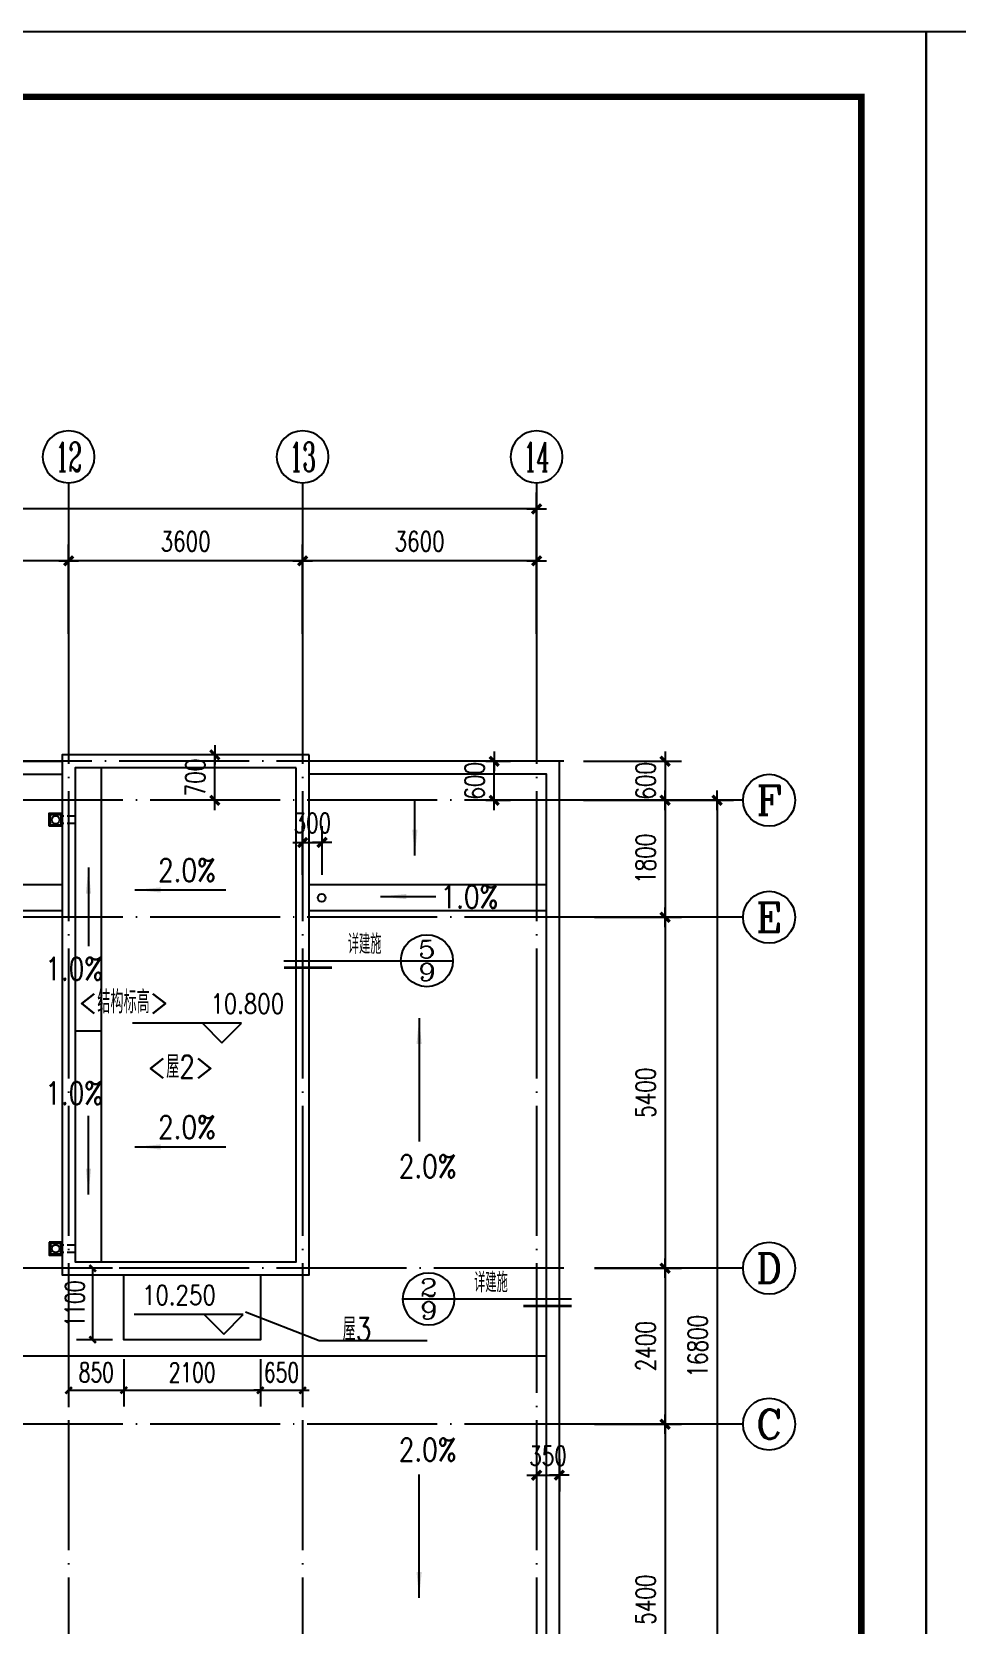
# Model space of a CAD drawing. Extents: x -105837 to 547563, y 466041 to 508041.
# Drawn here: x 177402 to 191638, y 483524 to 508041 of the extents above; entities that cross this region are included whole.
import ezdxf
from ezdxf.enums import TextEntityAlignment as Align

# ---------------------------------------------------------------- set-up
doc = ezdxf.new("R2010")
doc.units = 0
doc.header["$LTSCALE"] = 1000
doc.header["$MEASUREMENT"] = 0
doc.linetypes.add('DASH', pattern=[0.35, 0.25, -0.1])
doc.linetypes.add('DOTE', pattern=[2.42, 2, -0.2, 0.02, -0.2])
doc.layers.get('0').update_dxf_attribs({"linetype": 'CONTINUOUS'})
doc.layers.get('DEFPOINTS').update_dxf_attribs({"linetype": 'CONTINUOUS'})
for name, color, linetype in [('AXIS', 3, 'CONTINUOUS'), ('AXIS_TEXT', 7, 'CONTINUOUS'), ('DOTE', 1, 'DOTE'), ('PUB_DIM', 3, 'CONTINUOUS'), ('PUB_TITLE', 4, 'CONTINUOUS'), ('STAIR', 2, 'CONTINUOUS'), ('S详图索引', 7, 'CONTINUOUS'), ('w-屋面及排水', 3, 'CONTINUOUS')]:
    doc.layers.add(name, color=color, linetype=linetype)
doc.styles.add('_TCH_DIM_T3', font='SIMPLEX', dxfattribs={"width": 0.705882, "bigfont": 'GBCBIG'})
doc.styles.add('COMP', font='COMPLEX', dxfattribs={"bigfont": 'hztxt'})
doc.styles.add('COMPLEX', font='COMPLEX.shx')
doc.styles.add('DIM_FONT', font='SIMPLEX.shx', dxfattribs={"width": 0.75})
doc.styles.add('国标仿宋', font='SIMPLEX.shx', dxfattribs={"width": 0.75, "bigfont": 'gbhzfs.shx'})
doc.dimstyles.new('_TCH_ARCH&&100', dxfattribs={"dimtxt": 297.5, "dimasz": 100, "dimexe": 250, "dimexo": 300, "dimgap": 126.25, "dimtad": 1, "dimdec": 0, "dimzin": 0, "dimdsep": 46, "dimtxsty": '_TCH_DIM_T3', "dimblk": 'ARCHTICK', "dimcen": 0.09, "dimclrt": 7, "dimazin": 2, "dimtfac": 1, "dimtdec": 0, "dimtix": 1, "dimtmove": 2, "dimatfit": 3, "dimfxl": 1, "dimtolj": 1, "dimtzin": 0, "dimarcsym": 0})
doc.dimstyles.new('DIMN', dxfattribs={"dimtxt": 300, "dimasz": 1, "dimexe": 250, "dimexo": 300, "dimgap": 150, "dimtad": 1, "dimdec": 0, "dimzin": 0, "dimdsep": 46, "dimtxsty": 'DIM_FONT', "dimblk": '_DIMX', "dimcen": 0.09, "dimclrt": 7, "dimadec": 0, "dimazin": 0, "dimtfac": 1, "dimtdec": 0, "dimtix": 1, "dimtmove": 2, "dimatfit": 3, "dimldrblk": '_DIMX', "dimfxl": 1, "dimtolj": 1, "dimtzin": 0, "dimarcsym": 0})

# ---------------------------------------------------------------- blocks, each defined once
blk = doc.blocks.new('_DIMX')
blk.add_line((-150, 0), (150, 0))
at = {"const_width": 50}
blk.add_lwpolyline([(-70, -70), (70, 70)], dxfattribs=at)
blk = doc.blocks.new('*D29')
at = {"layer": 'AXIS', "color": 0, "lineweight": -2, "transparency": 16777216}
for p, q in [((138368, 498776), (138368, 500951)), ((185168, 498776), (185168, 500951)), ((185167, 500701), (138369, 500701))]:
    blk.add_line(p, q, dxfattribs=at)
at = {"layer": 'DEFPOINTS', "color": 0, "transparency": 16777216}
for p in [(138368, 500701), (138368, 498476), (185168, 498476)]:
    blk.add_point(p, dxfattribs=at)
at = {"layer": 'AXIS', "color": 0, "lineweight": -2, "transparency": 16777216, "rotation": 179.9999999999991}
blk.add_blockref('_DIMX', (138368, 500701), dxfattribs=at)
at = {"layer": 'AXIS', "color": 0, "lineweight": -2, "transparency": 16777216}
blk.add_blockref('_DIMX', (185168, 500701), dxfattribs=at)
at = {"layer": 'AXIS', "color": 7, "transparency": 16777216, "insert": (161768, 501001), "char_height": 300, "attachment_point": 5, "style": 'DIM_FONT'}
blk.add_mtext('\\A1;46800', dxfattribs=at)
blk = doc.blocks.new('*D32')
at = {"layer": 'AXIS', "color": 0, "lineweight": -2, "transparency": 16777216}
for p, q in [((174368, 498776), (174368, 500151)), ((177968, 498776), (177968, 500151)), ((177967, 499901), (174369, 499901))]:
    blk.add_line(p, q, dxfattribs=at)
at = {"layer": 'DEFPOINTS', "color": 0, "transparency": 16777216}
for p in [(174368, 499901), (174368, 498476), (177968, 498476)]:
    blk.add_point(p, dxfattribs=at)
at = {"layer": 'AXIS', "color": 0, "lineweight": -2, "transparency": 16777216, "rotation": 180}
blk.add_blockref('_DIMX', (174368, 499901), dxfattribs=at)
at = {"layer": 'AXIS', "color": 0, "lineweight": -2, "transparency": 16777216}
blk.add_blockref('_DIMX', (177968, 499901), dxfattribs=at)
at = {"layer": 'AXIS', "color": 7, "transparency": 16777216, "insert": (176168, 500201), "char_height": 300, "attachment_point": 5, "style": 'DIM_FONT'}
blk.add_mtext('\\A1;3600', dxfattribs=at)
blk = doc.blocks.new('*D528')
at = {"layer": 'AXIS', "color": 0, "lineweight": -2, "transparency": 16777216}
for p, q in [((186060, 496216), (188195, 496216)), ((187945, 496215), (187945, 479417)), ((186060, 479416), (188195, 479416))]:
    blk.add_line(p, q, dxfattribs=at)
at = {"layer": 'DEFPOINTS', "color": 0, "transparency": 16777216}
for p in [(185760, 496216), (185760, 479416), (187945, 479416)]:
    blk.add_point(p, dxfattribs=at)
at = {"layer": 'AXIS', "color": 0, "lineweight": -2, "transparency": 16777216}
for p, rotation in [((187945, 496216), 90), ((187945, 479416), 270)]:
    blk.add_blockref('_DIMX', p, dxfattribs=dict(at, rotation=rotation))
at = {"layer": 'AXIS', "color": 7, "transparency": 16777216, "insert": (187645, 487816), "char_height": 300, "attachment_point": 5, "rotation": 90, "style": 'DIM_FONT'}
blk.add_mtext('\\A1;16800', dxfattribs=at)
blk = doc.blocks.new('*D529')
at = {"layer": 'AXIS', "color": 0, "lineweight": -2, "transparency": 16777216}
for p, q in [((177968, 498776), (177968, 500151)), ((181568, 498776), (181568, 500151)), ((181567, 499901), (177969, 499901))]:
    blk.add_line(p, q, dxfattribs=at)
at = {"layer": 'DEFPOINTS', "color": 0, "transparency": 16777216}
for p in [(177968, 499901), (177968, 498476), (181568, 498476)]:
    blk.add_point(p, dxfattribs=at)
at = {"layer": 'AXIS', "color": 0, "lineweight": -2, "transparency": 16777216, "rotation": 180}
blk.add_blockref('_DIMX', (177968, 499901), dxfattribs=at)
at = {"layer": 'AXIS', "color": 0, "lineweight": -2, "transparency": 16777216}
blk.add_blockref('_DIMX', (181568, 499901), dxfattribs=at)
at = {"layer": 'AXIS', "color": 7, "transparency": 16777216, "insert": (179768, 500201), "char_height": 300, "attachment_point": 5, "style": 'DIM_FONT'}
blk.add_mtext('\\A1;3600', dxfattribs=at)
blk = doc.blocks.new('*D530')
at = {"layer": 'AXIS', "color": 0, "lineweight": -2, "transparency": 16777216}
for p, q in [((181568, 498776), (181568, 500151)), ((185168, 498776), (185168, 500151)), ((185167, 499901), (181569, 499901))]:
    blk.add_line(p, q, dxfattribs=at)
at = {"layer": 'DEFPOINTS', "color": 0, "transparency": 16777216}
for p in [(181568, 499901), (181568, 498476), (185168, 498476)]:
    blk.add_point(p, dxfattribs=at)
at = {"layer": 'AXIS', "color": 0, "lineweight": -2, "transparency": 16777216, "rotation": 180}
blk.add_blockref('_DIMX', (181568, 499901), dxfattribs=at)
at = {"layer": 'AXIS', "color": 0, "lineweight": -2, "transparency": 16777216}
blk.add_blockref('_DIMX', (185168, 499901), dxfattribs=at)
at = {"layer": 'AXIS', "color": 7, "transparency": 16777216, "insert": (183368, 500201), "char_height": 300, "attachment_point": 5, "style": 'DIM_FONT'}
blk.add_mtext('\\A1;3600', dxfattribs=at)
blk = doc.blocks.new('_arrow')
blk.add_solid([(0, 0), (-1, 0.1), (-1, -0.1)])
blk = doc.blocks.new('*D534')
at = {"layer": 'DEFPOINTS', "color": 0, "transparency": 16777216}
for p in [(181868, 495567), (181568, 494767), (181868, 494767)]:
    blk.add_point(p, dxfattribs=at)
at = {"layer": 'PUB_DIM', "color": 0, "lineweight": -2, "transparency": 16777216}
for p, q in [((181568, 495067), (181568, 495817)), ((181868, 495067), (181868, 495817)), ((181567, 495567), (181566, 495567)), ((181568, 495567), (181868, 495567)), ((181869, 495567), (181870, 495567))]:
    blk.add_line(p, q, dxfattribs=at)
blk.add_blockref('_DIMX', (181568, 495567), dxfattribs=at)
at = {"layer": 'PUB_DIM', "color": 0, "lineweight": -2, "transparency": 16777216, "rotation": 180}
blk.add_blockref('_DIMX', (181868, 495567), dxfattribs=at)
at = {"layer": 'PUB_DIM', "color": 7, "transparency": 16777216, "insert": (181718, 495867), "char_height": 300, "attachment_point": 5, "style": 'DIM_FONT'}
blk.add_mtext('\\A1;300', dxfattribs=at)
blk = doc.blocks.new('*D535')
at = {"layer": 'AXIS', "color": 0, "lineweight": -2, "transparency": 16777216}
for p, q in [((186060, 486616), (187395, 486616)), ((187145, 486615), (187145, 481217)), ((186060, 481216), (187395, 481216))]:
    blk.add_line(p, q, dxfattribs=at)
at = {"layer": 'DEFPOINTS', "color": 0, "transparency": 16777216}
for p in [(185760, 486616), (185760, 481216), (187145, 481216)]:
    blk.add_point(p, dxfattribs=at)
at = {"layer": 'AXIS', "color": 0, "lineweight": -2, "transparency": 16777216}
for p, rotation in [((187145, 486616), 90), ((187145, 481216), 270)]:
    blk.add_blockref('_DIMX', p, dxfattribs=dict(at, rotation=rotation))
at = {"layer": 'AXIS', "color": 7, "transparency": 16777216, "insert": (186845, 483916), "char_height": 300, "attachment_point": 5, "rotation": 90, "style": 'DIM_FONT'}
blk.add_mtext('\\A1;5400', dxfattribs=at)
blk = doc.blocks.new('*D538')
at = {"layer": 'DEFPOINTS', "color": 0, "transparency": 16777216}
for p in [(185168, 486378), (185518, 486378), (185518, 485830)]:
    blk.add_point(p, dxfattribs=at)
at = {"layer": 'PUB_DIM', "color": 0, "lineweight": -2, "transparency": 16777216}
for p, q in [((185168, 486078), (185168, 485580)), ((185518, 486078), (185518, 485580)), ((185167, 485830), (185166, 485830)), ((185168, 485830), (185518, 485830)), ((185519, 485830), (185520, 485830))]:
    blk.add_line(p, q, dxfattribs=at)
blk.add_blockref('_DIMX', (185168, 485830), dxfattribs=at)
at = {"layer": 'PUB_DIM', "color": 0, "lineweight": -2, "transparency": 16777216, "rotation": 180}
blk.add_blockref('_DIMX', (185518, 485830), dxfattribs=at)
at = {"layer": 'PUB_DIM', "color": 7, "transparency": 16777216, "insert": (185343, 486130), "char_height": 300, "attachment_point": 5, "style": 'DIM_FONT'}
blk.add_mtext('\\A1;350', dxfattribs=at)
blk = doc.blocks.new('*D539')
at = {"layer": 'DEFPOINTS', "color": 0, "transparency": 16777216}
for p in [(184088, 496816, -1273), (184516, 496816), (184088, 496216, -1273)]:
    blk.add_point(p, dxfattribs=at)
at = {"layer": 'PUB_DIM', "color": 0, "lineweight": -2, "transparency": 16777216}
for p, q in [((184388, 496816), (184766, 496816)), ((184516, 496817), (184516, 496818)), ((184516, 496216), (184516, 496816)), ((184388, 496216), (184766, 496216)), ((184516, 496215), (184516, 496214))]:
    blk.add_line(p, q, dxfattribs=at)
for p, rotation in [((184516, 496816), 270), ((184516, 496216), 90)]:
    blk.add_blockref('_DIMX', p, dxfattribs=dict(at, rotation=rotation))
at = {"layer": 'PUB_DIM', "color": 7, "transparency": 16777216, "insert": (184216, 496516), "char_height": 300, "attachment_point": 5, "rotation": 90, "style": 'DIM_FONT'}
blk.add_mtext('\\A1;600', dxfattribs=at)
blk = doc.blocks.new('*D540')
at = {"layer": 'AXIS', "color": 0, "lineweight": -2, "transparency": 16777216}
for p, q in [((186060, 494416), (187395, 494416)), ((187145, 494415), (187145, 489017)), ((186060, 489016), (187395, 489016))]:
    blk.add_line(p, q, dxfattribs=at)
at = {"layer": 'DEFPOINTS', "color": 0, "transparency": 16777216}
for p in [(185760, 494416), (185760, 489016), (187145, 489016)]:
    blk.add_point(p, dxfattribs=at)
at = {"layer": 'AXIS', "color": 0, "lineweight": -2, "transparency": 16777216}
for p, rotation in [((187145, 494416), 90), ((187145, 489016), 270)]:
    blk.add_blockref('_DIMX', p, dxfattribs=dict(at, rotation=rotation))
at = {"layer": 'AXIS', "color": 7, "transparency": 16777216, "insert": (186845, 491716), "char_height": 300, "attachment_point": 5, "rotation": 90, "style": 'DIM_FONT'}
blk.add_mtext('\\A1;5400', dxfattribs=at)
blk = doc.blocks.new('*D541')
at = {"layer": 'AXIS', "color": 0, "lineweight": -2, "transparency": 16777216}
for p, q in [((186060, 489016), (187395, 489016)), ((187145, 489015), (187145, 486617)), ((186060, 486616), (187395, 486616))]:
    blk.add_line(p, q, dxfattribs=at)
at = {"layer": 'DEFPOINTS', "color": 0, "transparency": 16777216}
for p in [(185760, 489016), (185760, 486616), (187145, 486616)]:
    blk.add_point(p, dxfattribs=at)
at = {"layer": 'AXIS', "color": 0, "lineweight": -2, "transparency": 16777216}
for p, rotation in [((187145, 489016), 90), ((187145, 486616), 270)]:
    blk.add_blockref('_DIMX', p, dxfattribs=dict(at, rotation=rotation))
at = {"layer": 'AXIS', "color": 7, "transparency": 16777216, "insert": (186845, 487816), "char_height": 300, "attachment_point": 5, "rotation": 90, "style": 'DIM_FONT'}
blk.add_mtext('\\A1;2400', dxfattribs=at)
blk = doc.blocks.new('*D542')
at = {"layer": 'DEFPOINTS', "color": 0, "transparency": 16777216}
for p in [(185587, 496816), (185587, 496216), (187145, 496216)]:
    blk.add_point(p, dxfattribs=at)
at = {"layer": 'PUB_DIM', "color": 0, "lineweight": -2, "transparency": 16777216}
for p, q in [((185887, 496816), (187395, 496816)), ((187145, 496817), (187145, 496818)), ((187145, 496816), (187145, 496216)), ((185887, 496216), (187395, 496216)), ((187145, 496215), (187145, 496214))]:
    blk.add_line(p, q, dxfattribs=at)
for p, rotation in [((187145, 496816), 270), ((187145, 496216), 90)]:
    blk.add_blockref('_DIMX', p, dxfattribs=dict(at, rotation=rotation))
at = {"layer": 'PUB_DIM', "color": 7, "transparency": 16777216, "insert": (186845, 496516), "char_height": 300, "attachment_point": 5, "rotation": 90, "style": 'DIM_FONT'}
blk.add_mtext('\\A1;600', dxfattribs=at)
blk = doc.blocks.new('*D543')
at = {"layer": 'AXIS', "color": 0, "lineweight": -2, "transparency": 16777216}
for p, q in [((186060, 496216), (187395, 496216)), ((187145, 496215), (187145, 494417)), ((186060, 494416), (187395, 494416))]:
    blk.add_line(p, q, dxfattribs=at)
at = {"layer": 'DEFPOINTS', "color": 0, "transparency": 16777216}
for p in [(185760, 496216), (185760, 494416), (187145, 494416)]:
    blk.add_point(p, dxfattribs=at)
at = {"layer": 'AXIS', "color": 0, "lineweight": -2, "transparency": 16777216}
for p, rotation in [((187145, 496216), 90), ((187145, 494416), 270)]:
    blk.add_blockref('_DIMX', p, dxfattribs=dict(at, rotation=rotation))
at = {"layer": 'AXIS', "color": 7, "transparency": 16777216, "insert": (186845, 495316), "char_height": 300, "attachment_point": 5, "rotation": 90, "style": 'DIM_FONT'}
blk.add_mtext('\\A1;1800', dxfattribs=at)
blk = doc.blocks.new('_axiso')
blk.add_circle((0, 0), 0.5)
at = {"layer": 'AXIS_TEXT', "style": 'COMPLEX', "width": 1.041667}
blk.add_attdef('A', text='', height=0.56, dxfattribs=at).set_placement((-0.25, -0.28), (0.25, -0.28), align=Align.FIT)
blk = doc.blocks.new('*D828')
at = {"layer": 'DEFPOINTS', "color": 0, "transparency": 16777216}
for p in [(180217, 496916), (180885, 496916), (180885, 496216)]:
    blk.add_point(p, dxfattribs=at)
at = {"layer": 'PUB_DIM', "color": 0, "lineweight": -2, "transparency": 16777216}
for p, q in [((180585, 496916), (179967, 496916)), ((180217, 496917), (180217, 496918)), ((180217, 496216), (180217, 496916)), ((180585, 496216), (179967, 496216)), ((180217, 496215), (180217, 496214))]:
    blk.add_line(p, q, dxfattribs=at)
for p, rotation in [((180217, 496916), 270), ((180217, 496216), 90)]:
    blk.add_blockref('_DIMX', p, dxfattribs=dict(at, rotation=rotation))
at = {"layer": 'PUB_DIM', "color": 7, "transparency": 16777216, "insert": (179917, 496566), "char_height": 300, "attachment_point": 5, "rotation": 90, "style": 'DIM_FONT'}
blk.add_mtext('\\A1;700', dxfattribs=at)
blk = doc.blocks.new('_INDEX')
blk.add_line((-0.5, 0), (0.5, 0))
blk.add_circle((0, 0), 0.5)
at = {"style": 'COMP'}
for tag, width, p, p2 in [('1', 2.333333, (-0.17, 0.05), (0.17, 0.05)), ('-', 1.166667, (-0.17, -0.39), (0.17, -0.39))]:
    blk.add_attdef(tag, text='', height=0.34, dxfattribs=dict(at, width=width)).set_placement(p, p2, align=Align.FIT)
blk = doc.blocks.new('_ArchTick')
at = {"color": 0, "linetype": 'ByBlock', "const_width": 0.4}
blk.add_lwpolyline([(-0.5, -0.5), (0.5, 0.5)], dxfattribs=at)
blk = doc.blocks.new('*D891')
at = {"layer": 'DEFPOINTS', "color": 0, "transparency": 16777216}
for p in [(177968, 487916), (178818, 487916), (178818, 487138)]:
    blk.add_point(p, dxfattribs=at)
at = {"layer": 'PUB_DIM', "color": 0, "lineweight": -2, "transparency": 16777216}
for p, q in [((177968, 487616), (177968, 486888)), ((178818, 487616), (178818, 486888)), ((177968, 487138), (178818, 487138))]:
    blk.add_line(p, q, dxfattribs=at)
at = {"layer": 'PUB_DIM', "color": 0, "lineweight": -2, "transparency": 16777216, "xscale": 100, "yscale": 100, "zscale": 100, "rotation": 180}
blk.add_blockref('_ArchTick', (177968, 487138), dxfattribs=at)
at = {"layer": 'PUB_DIM', "color": 0, "lineweight": -2, "transparency": 16777216, "xscale": 100, "yscale": 100, "zscale": 100}
blk.add_blockref('_ArchTick', (178818, 487138), dxfattribs=at)
at = {"layer": 'PUB_DIM', "color": 7, "transparency": 16777216, "insert": (178393, 487413), "char_height": 297.5, "attachment_point": 5, "style": '_TCH_DIM_T3'}
blk.add_mtext('\\A1;850', dxfattribs=at)
blk = doc.blocks.new('*D892')
at = {"layer": 'DEFPOINTS', "color": 0, "transparency": 16777216}
for p in [(178818, 487916), (180918, 487916), (180918, 487138)]:
    blk.add_point(p, dxfattribs=at)
at = {"layer": 'PUB_DIM', "color": 0, "lineweight": -2, "transparency": 16777216}
for p, q in [((178818, 487616), (178818, 486888)), ((180918, 487616), (180918, 486888)), ((178818, 487138), (180918, 487138))]:
    blk.add_line(p, q, dxfattribs=at)
at = {"layer": 'PUB_DIM', "color": 0, "lineweight": -2, "transparency": 16777216, "xscale": 100, "yscale": 100, "zscale": 100, "rotation": 180}
blk.add_blockref('_ArchTick', (178818, 487138), dxfattribs=at)
at = {"layer": 'PUB_DIM', "color": 0, "lineweight": -2, "transparency": 16777216, "xscale": 100, "yscale": 100, "zscale": 100}
blk.add_blockref('_ArchTick', (180918, 487138), dxfattribs=at)
at = {"layer": 'PUB_DIM', "color": 7, "transparency": 16777216, "insert": (179868, 487413), "char_height": 297.5, "attachment_point": 5, "style": '_TCH_DIM_T3'}
blk.add_mtext('\\A1;2100', dxfattribs=at)
blk = doc.blocks.new('*D893')
at = {"layer": 'DEFPOINTS', "color": 0, "transparency": 16777216}
for p in [(180918, 487916), (181568, 487916), (181568, 487138)]:
    blk.add_point(p, dxfattribs=at)
at = {"layer": 'PUB_DIM', "color": 0, "lineweight": -2, "transparency": 16777216}
for p, q in [((180918, 487616), (180918, 486888)), ((181568, 487616), (181568, 486888)), ((180918, 487138), (180818, 487138)), ((180918, 487138), (181568, 487138)), ((181568, 487138), (181668, 487138))]:
    blk.add_line(p, q, dxfattribs=at)
at = {"layer": 'PUB_DIM', "color": 0, "lineweight": -2, "transparency": 16777216, "xscale": 100, "yscale": 100, "zscale": 100}
blk.add_blockref('_ArchTick', (180918, 487138), dxfattribs=at)
at = {"layer": 'PUB_DIM', "color": 0, "lineweight": -2, "transparency": 16777216, "xscale": 100, "yscale": 100, "zscale": 100, "rotation": 180}
blk.add_blockref('_ArchTick', (181568, 487138), dxfattribs=at)
at = {"layer": 'PUB_DIM', "color": 7, "transparency": 16777216, "insert": (181243, 487413), "char_height": 297.5, "attachment_point": 5, "style": '_TCH_DIM_T3'}
blk.add_mtext('\\A1;650', dxfattribs=at)
blk = doc.blocks.new('*D894')
at = {"layer": 'DEFPOINTS', "color": 0, "transparency": 16777216}
for p in [(178338, 489016), (178941, 489016), (178941, 487916)]:
    blk.add_point(p, dxfattribs=at)
at = {"layer": 'PUB_DIM', "color": 0, "lineweight": -2, "transparency": 16777216}
for p, q in [((178641, 489016), (178088, 489016)), ((178338, 487916), (178338, 489016)), ((178641, 487916), (178088, 487916))]:
    blk.add_line(p, q, dxfattribs=at)
at = {"layer": 'PUB_DIM', "color": 0, "lineweight": -2, "transparency": 16777216, "xscale": 100, "yscale": 100, "zscale": 100}
for p, rotation in [((178338, 489016), 90), ((178338, 487916), 270)]:
    blk.add_blockref('_ArchTick', p, dxfattribs=dict(at, rotation=rotation))
at = {"layer": 'PUB_DIM', "color": 7, "transparency": 16777216, "insert": (178063, 488466), "char_height": 297.5, "attachment_point": 5, "rotation": 90, "style": '_TCH_DIM_T3'}
blk.add_mtext('\\A1;1100', dxfattribs=at)

msp = doc.modelspace()

# ---------------------------------------------------------------- linework, layer by layer
at = {"layer": 'AXIS'}
for p, q in [((177968.07535, 501101.00664, -1272.79221), (177968.07535, 498776.00664, -1272.79221)), ((177968.07535, 501101.00664, -1272.79221), (177968.07535, 498776.00664, -1272.79221)), ((181568.07535, 501101.00664, -1272.79221), (181568.07535, 498776.00664, -1272.79221)), ((185168.07535, 501101.00664, -1272.79221), (185168.07535, 498776.00664, -1272.79221)), ((188345.06111, 496215.8195, -1272.79221), (186060.21836, 496215.8195, -1272.79221)), ((188345.06111, 494415.8195, -1272.79221), (186060.21836, 494415.8195, -1272.79221)), ((188345.06111, 489015.8195, -1272.79221), (186060.21836, 489015.8195, -1272.79221)), ((188345.06111, 486615.8195, -1272.79221), (186060.21836, 486615.8195, -1272.79221))]:
    msp.add_line(p, q, dxfattribs=at)
at = {"layer": 'DOTE'}
for p, q in [((177968.07535, 498776.00664, -1272.79221), (177968.07535, 476855.63235, -1272.79221)), ((177968.07535, 498776.00664, -1272.79221), (177968.07535, 476855.63235, -1272.79221)), ((181568.07535, 498776.00664, -1272.79221), (181568.07535, 476855.63235, -1272.79221)), ((185168.07535, 498776.00664, -1272.79221), (185168.07535, 476855.63235, -1272.79221)), ((185587.42795, 496815.8195, -1272.79221), (137625.09168, 496815.8195, -1272.79221)), ((186060.21836, 496215.8195, -1272.79221), (137243.41185, 496215.8195, -1272.79221)), ((186060.21836, 494415.8195, -1272.79221), (137243.41185, 494415.8195, -1272.79221)), ((186060.21836, 494415.8195, -1272.79221), (170768.07535, 494415.8195, -1272.79221)), ((185587.42795, 489015.8195, -1272.79221), (170768.07535, 489015.8195, -1272.79221)), ((186060.21836, 486615.8195, -1272.79221), (137243.41185, 486615.8195, -1272.79221))]:
    msp.add_line(p, q, dxfattribs=at)
at = {"layer": 'PUB_DIM'}
for p, q in [((180325.60385, 492786.18291, -1272.79221), (178948.46099, 492786.18291, -1272.79221)), ((180625.60385, 492786.18291, -1272.79221), (180025.60385, 492786.18291, -1272.79221)), ((180025.60385, 492786.18291, -1272.79221), (180325.60385, 492486.18291, -1272.79221)), ((180325.60385, 492486.18291, -1272.79221), (180625.60385, 492786.18291, -1272.79221)), ((180354.05293, 488302.36303, -1272.79221), (178976.91007, 488302.36303, -1272.79221)), ((180654.05293, 488302.36303, -1272.79221), (180054.05293, 488302.36303, -1272.79221)), ((180054.05293, 488302.36303, -1272.79221), (180354.05293, 488002.36303, -1272.79221)), ((180354.05293, 488002.36303, -1272.79221), (180654.05293, 488302.36303, -1272.79221))]:
    msp.add_line(p, q, dxfattribs=at)
at = {"layer": 'PUB_DIM', "elevation": -1272.79221}
for points in [[(183295.00046, 495364.88921), (183295.00046, 496215.8195)], [(178273.0328, 495181.55003), (178273.0328, 493973.32746)], [(178986.42931, 494836.78582), (180385.97727, 494836.78582)], [(182764.70939, 494734.61154), (183615.63967, 494734.61154)], [(183360.23427, 492863.95826), (183360.23427, 490967.77435)], [(178273.0328, 490150.08896), (178273.0328, 491358.31153)], [(178986.42931, 490881.88008), (180385.97727, 490881.88008)], [(183360.23427, 483943.56889), (183360.23427, 485839.7528)]]:
    msp.add_lwpolyline(points, dxfattribs=at)
at = {"layer": 'PUB_TITLE'}
for points in [[(131763.01576, 466040.74173), (191163.01576, 466040.74173), (191163.01576, 508040.74173), (131763.01576, 508040.74173)], [(191163.01576, 466040.74173), (250563.01576, 466040.74173), (250563.01576, 508040.74173), (191163.01576, 508040.74173)]]:
    msp.add_lwpolyline(points, close=True, dxfattribs=at)
at = {"layer": 'PUB_TITLE', "const_width": 100}
msp.add_lwpolyline([(132763.01576, 467040.74173), (190163.01576, 467040.74173), (190163.01576, 507040.74173), (132763.01576, 507040.74173)], close=True, dxfattribs=at)
at = {"layer": 'STAIR', "linetype": 'Continuous'}
for p, q in [((159868.07535, 496815.8195, -1272.79221), (177867.57535, 496815.8195, -1272.79221)), ((160068.07535, 496615.8195, -1272.79221), (177867.57535, 496615.8195, -1272.79221)), ((178468.07535, 496715.8195, -1272.79221), (178468.07535, 489115.8195, -1272.79221)), ((177868.07535, 494915.8195, -1272.79221), (145668.07535, 494915.8195, -1272.79221)), ((185318.07535, 494915.8195, -1272.79221), (181668.07535, 494915.8195, -1272.79221)), ((177868.07535, 494515.8195, -1272.79221), (145668.07535, 494515.8195, -1272.79221)), ((185318.07535, 494515.8195, -1272.79221), (181668.07535, 494515.8195, -1272.79221)), ((178468.07535, 492665.8195, -1272.79221), (178068.07535, 492665.8195, -1272.79221)), ((138218.07535, 487665.8195, -1272.79221), (177868.07535, 487665.8195, -1272.79221)), ((177868.07535, 487665.8195, -1272.79221), (185318.07535, 487665.8195, -1272.79221))]:
    msp.add_line(p, q, dxfattribs=at)
at = {"layer": 'STAIR', "linetype": 'Continuous', "elevation": -1272.79221}
for points in [[(141868.07535, 496815.8195), (138018.07535, 496815.8195), (138018.07535, 478615.8195), (185518.07535, 478615.8195), (185518.07535, 496815.8195), (181668.07535, 496815.8195)], [(141868.07535, 496615.8195), (138218.07535, 496615.8195), (138218.07535, 478815.8195), (185318.07535, 478815.8195), (185318.07535, 496615.8195), (181668.07535, 496615.8195)], [(180918.07535, 488915.8195), (180918.07535, 487915.8195), (178818.07535, 487915.8195), (178818.07535, 488915.8195)]]:
    msp.add_lwpolyline(points, dxfattribs=at)
for points in [[(181668.07535, 496915.8195), (177868.07535, 496915.8195), (177868.07535, 488915.8195), (181668.07535, 488915.8195)], [(181468.07535, 496715.8195), (178068.07535, 496715.8195), (178068.07535, 489115.8195), (181468.07535, 489115.8195)]]:
    msp.add_lwpolyline(points, close=True, dxfattribs=at)
at = {"layer": 'S详图索引', "color": 3}
for p, q in [((181281.36269, 493747.78789), (183079.84252, 493747.78789)), ((185705.64034, 488542.072, -1272.79221), (183907.16051, 488542.072, -1272.79221))]:
    msp.add_line(p, q, dxfattribs=at)
at = {"layer": 'S详图索引'}
for p, q in [((180688.00591, 488343.8513, -2614.56198), (181822.04402, 487903.7891, -2614.56198)), ((181822.04402, 487903.7891, -2614.56198), (183485.82332, 487903.7891, -2614.56198))]:
    msp.add_line(p, q, dxfattribs=at)
at = {"layer": 'S详图索引', "color": 3, "const_width": 40}
msp.add_lwpolyline([(181281.36269, 493641.77356), (182022.23674, 493641.77356)], dxfattribs=at)
at = {"layer": 'S详图索引', "color": 3, "const_width": 40, "elevation": -1272.79221}
msp.add_lwpolyline([(185705.64034, 488436.05768), (184964.7663, 488436.05768)], dxfattribs=at)
at = {"layer": 'w-屋面及排水', "linetype": 'DASH', "ltscale": 0.5}
for p, q in [((178068.07535, 495971.47698, -1272.79221), (177868.07527, 495971.47698, -1272.79221)), ((178068.07535, 495860.16201, -1272.79221), (177868.07527, 495860.16201, -1272.79221)), ((178068.07535, 489371.47698, -1272.79221), (177868.07527, 489371.47698, -1272.79221)), ((178068.07535, 489260.16201, -1272.79221), (177868.07527, 489260.16201, -1272.79221))]:
    msp.add_line(p, q, dxfattribs=at)
at = {"layer": 'w-屋面及排水', "elevation": -1272.79221}
for points in [[(177668.07535, 495815.8195), (177668.07535, 496015.8195), (177868.07535, 496015.8195), (177868.07535, 495815.8195)], [(177688.07535, 495835.8195), (177688.07535, 495995.8195), (177848.07535, 495995.8195), (177848.07535, 495835.8195)], [(177668.07535, 489415.8195), (177668.07535, 489215.8195), (177868.07535, 489215.8195), (177868.07535, 489415.8195)], [(177688.07535, 489395.8195), (177688.07535, 489235.8195), (177848.07535, 489235.8195), (177848.07535, 489395.8195)]]:
    msp.add_lwpolyline(points, close=True, dxfattribs=at)
at = {"layer": 'w-屋面及排水'}
for centre in [(177768.07535, 495915.8195, -1272.79221), (181861.25324, 494715.8195, -1272.79221), (177768.07535, 489315.8195, -1272.79221)]:
    msp.add_circle(centre, 60, dxfattribs=at)

# ---------------------------------------------------------------- block references
at = {"layer": 'AXIS'}
ref = msp.add_blockref('_axiso', (177968.07535, 501501.00664, -1272.79221), dxfattribs=dict(at, xscale=-800, yscale=800, zscale=800, rotation=180))
ref.add_attrib('A', '12', dxfattribs={"layer": 'AXIS_TEXT', "height": 448, "style": 'COMPLEX', "width": 0.646552}).set_placement((177768.07535, 501277.00664, -1272.79221), (178168.07535, 501277.00664, -1272.79221), align=Align.FIT)
ref = msp.add_blockref('_axiso', (181568.07535, 501501.00664, -1272.79221), dxfattribs=dict(at, xscale=-800, yscale=800, zscale=800, rotation=180))
ref.add_attrib('A', '13', dxfattribs={"layer": 'AXIS_TEXT', "height": 448, "style": 'COMPLEX', "width": 0.646552}).set_placement((181368.07535, 501277.00664, -1272.79221), (181768.07535, 501277.00664, -1272.79221), align=Align.FIT)
ref = msp.add_blockref('_axiso', (185168.07535, 501501.00664, -1272.79221), dxfattribs=dict(at, xscale=-800, yscale=800, zscale=800, rotation=180))
ref.add_attrib('A', '14', dxfattribs={"layer": 'AXIS_TEXT', "height": 448, "style": 'COMPLEX', "width": 0.604839}).set_placement((184968.07535, 501277.00664, -1272.79221), (185368.07535, 501277.00664, -1272.79221), align=Align.FIT)
ref = msp.add_blockref('_axiso', (188745.06111, 496215.8195, -1272.79221), dxfattribs=dict(at, xscale=800, yscale=800, zscale=800))
ref.add_attrib('A', 'F', dxfattribs={"layer": 'AXIS_TEXT', "height": 448, "style": 'COMPLEX', "width": 1.171875}).set_placement((188545.06111, 495991.8195, -1272.79221), (188945.06111, 495991.8195, -1272.79221), align=Align.FIT)
ref = msp.add_blockref('_axiso', (188745.06111, 494415.8195, -1272.79221), dxfattribs=dict(at, xscale=800, yscale=800, zscale=800))
ref.add_attrib('A', 'E', dxfattribs={"layer": 'AXIS_TEXT', "height": 448, "style": 'COMPLEX', "width": 1.171875}).set_placement((188545.06111, 494191.8195, -1272.79221), (188945.06111, 494191.8195, -1272.79221), align=Align.FIT)
ref = msp.add_blockref('_axiso', (188745.06111, 489015.8195, -1272.79221), dxfattribs=dict(at, xscale=800, yscale=800, zscale=800))
ref.add_attrib('A', 'D', dxfattribs={"layer": 'AXIS_TEXT', "height": 448, "style": 'COMPLEX', "width": 1.102941}).set_placement((188545.06111, 488791.8195, -1272.79221), (188945.06111, 488791.8195, -1272.79221), align=Align.FIT)
ref = msp.add_blockref('_axiso', (188745.06111, 486615.8195, -1272.79221), dxfattribs=dict(at, xscale=800, yscale=800, zscale=800))
ref.add_attrib('A', 'C', dxfattribs={"layer": 'AXIS_TEXT', "height": 448, "style": 'COMPLEX', "width": 1.25}).set_placement((188545.06111, 486391.8195, -1272.79221), (188945.06111, 486391.8195, -1272.79221), align=Align.FIT)
at = {"layer": 'PUB_DIM', "yscale": 400, "zscale": 400}
for p, xscale, rotation in [((183295.00046, 495364.88921, -1272.79221), 400, 270), ((178273.0328, 495181.55003, -1272.79221), 400, 90.00000000000001), ((182764.70939, 494734.61154, -1272.79221), 400, 180), ((183360.23427, 492863.95826, -1272.79221), 400, 90), ((178273.0328, 490150.08896, -1272.79221), -400, 90), ((183360.23427, 483943.56889, -1272.79221), -400, 90)]:
    msp.add_blockref('_arrow', p, dxfattribs=dict(at, xscale=xscale, rotation=rotation))
at = {"layer": 'PUB_DIM', "xscale": -400, "yscale": 400, "zscale": 400}
for p in [(178986.42931, 494836.78582, -1272.79221), (178986.42931, 490881.88008, -1272.79221)]:
    msp.add_blockref('_arrow', p, dxfattribs=at)
at = {"layer": 'S详图索引', "color": 3}
ref = msp.add_blockref('_INDEX', (183479.84252, 493747.78789), dxfattribs=dict(at, xscale=800, yscale=800, zscale=800))
ref.add_attrib('1', '5', dxfattribs={"layer": '0', "height": 272, "style": 'COMP', "width": 1.5}).set_placement((183343.84252, 493787.78789), (183615.84252, 493787.78789), align=Align.FIT)
ref.add_attrib('-', '9', dxfattribs={"layer": '0', "height": 272, "style": 'COMP', "width": 1.5}).set_placement((183343.84252, 493435.78789), (183615.84252, 493435.78789), align=Align.FIT)
ref = msp.add_blockref('_INDEX', (183507.16051, 488542.072, -1272.79221), dxfattribs=dict(at, xscale=-800, yscale=800, zscale=800))
ref.add_attrib('1', '2', dxfattribs={"layer": '0', "height": 272, "style": 'COMP', "width": 1.5}).set_placement((183371.16051, 488582.072, -1272.79221), (183643.16051, 488582.072, -1272.79221), align=Align.FIT)
ref.add_attrib('-', '9', dxfattribs={"layer": '0', "height": 272, "style": 'COMP', "width": 1.5}).set_placement((183371.16051, 488230.072, -1272.79221), (183643.16051, 488230.072, -1272.79221), align=Align.FIT)

# ---------------------------------------------------------------- texts
at = {"layer": 'PUB_DIM', "color": 7, "style": 'DIM_FONT', "width": 0.8}
for s, p in [('10.800', (180716.44695, 493086.18291, -1272.79221)), ('10.250', (179665.4815, 488602.36303, -1272.79221))]:
    msp.add_text(s, height=300, dxfattribs=at).set_placement(p, align=Align.MIDDLE)
at = {"layer": 'S详图索引', "style": '国标仿宋', "width": 0.8}
for s, p in [('2.0%', (179343.71118, 494965.71336, 1147.95274)), ('1.0%', (183690.72295, 494556.34869, -1272.79221)), ('1.0%', (177608.98725, 493448.23756, -1272.79221)), ('<结构标高>', (178121.34389, 492937.48533, -1272.79221)), ('<屋2>', (179181.10482, 491941.36083, -1272.79221)), ('1.0%', (177608.98725, 491533.40143, -1272.79221)), ('2.0%', (179343.71118, 491009.83358, 1147.95274)), ('2.0%', (183047.58667, 490408.9905, -1272.79221)), ('屋3', (182183.95796, 487903.7891, -2614.56198)), ('2.0%', (183047.58667, 486048.53666, -1272.79221))]:
    msp.add_text(s, height=350, dxfattribs=at).set_placement(p)
for p in [(182521.65945, 494018.68444), (184465.34358, 488812.96856, -1272.79221)]:
    msp.add_text('详建施', height=300, dxfattribs=at).set_placement(p, align=Align.MIDDLE)

# ---------------------------------------------------------------- dimensions: what is measured, and where the dimension line sits
at = {"layer": 'AXIS'}
for p1, p2, distance, picture, middle in [((185168.07535, 498476.00664, -1272.79221), (138368.07535, 498476.00664, -1272.79221), -2225, '*D29', (161768.07535, 501001.00664, -1272.79221)), ((185168.07535, 498476.00664, -1272.79221), (181568.07535, 498476.00664, -1272.79221), -1425, '*D530', (183368.07535, 500201.00664, -1272.79221)), ((185760.21836, 496215.8195, -1272.79221), (185760.21836, 479415.8195, -1272.79221), 2184.84275, '*D528', (187645.06111, 487815.8195, -1272.79221)), ((185760.21836, 496215.8195, -1272.79221), (185760.21836, 494415.8195, -1272.79221), 1384.84275, '*D543', (186845.06111, 495315.8195, -1272.79221))]:
    dim = msp.add_aligned_dim(p1=p1, p2=p2, distance=distance, dimstyle='DIMN', dxfattribs=at)
    dim.commit()
    dim.dimension.update_dxf_attribs({"geometry": picture, "text_midpoint": middle})
for base, p1, p2, picture, middle in [((174368.07535, 499901.00664, -1272.79221), (177968.07535, 498476.00664, -1272.79221), (174368.07535, 498476.00664, -1272.79221), '*D32', (176168.07535, 500201.00664, -1272.79221)), ((177968.07535, 499901.00664, -1272.79221), (181568.07535, 498476.00664, -1272.79221), (177968.07535, 498476.00664, -1272.79221), '*D529', (179768.07535, 500201.00664, -1272.79221))]:
    dim = msp.add_linear_dim(base=base, p1=p1, p2=p2, dimstyle='DIMN', dxfattribs=at)
    dim.commit()
    dim.dimension.update_dxf_attribs({"geometry": picture, "text_midpoint": middle})
for base, p1, p2, picture, middle in [((187145.06111, 489015.8195, -1272.79221), (185760.21836, 494415.8195, -1272.79221), (185760.21836, 489015.8195, -1272.79221), '*D540', (186845.06111, 491715.8195, -1272.79221)), ((187145.06111, 486615.8195, -1272.79221), (185760.21836, 489015.8195, -1272.79221), (185760.21836, 486615.8195, -1272.79221), '*D541', (186845.06111, 487815.8195, -1272.79221)), ((187145.06111, 481215.8195, -1272.79221), (185760.21836, 486615.8195, -1272.79221), (185760.21836, 481215.8195, -1272.79221), '*D535', (186845.06111, 483915.8195, -1272.79221))]:
    dim = msp.add_linear_dim(base=base, p1=p1, p2=p2, angle=90, dimstyle='DIMN', dxfattribs=at)
    dim.commit()
    dim.dimension.update_dxf_attribs({"geometry": picture, "text_midpoint": middle})
at = {"layer": 'PUB_DIM'}
for p1, p2, distance, dimstyle, picture, middle in [((180885.16181, 496215.8195, -1272.79221), (180885.16181, 496915.8195, -1272.79221), 667.67423, 'DIMN', '*D828', (179917.48759, 496565.8195, -1272.79221)), ((184088.45336, 496215.8195, -1272.79221), (184088.45336, 496815.8195, -1272.79221), -427.19393, 'DIMN', '*D539', (184215.64729, 496515.8195)), ((185587.42795, 496815.8195, -1272.79221), (185587.42795, 496215.8195, -1272.79221), 1557.63316, 'DIMN', '*D542', (186845.06111, 496515.8195, -1272.79221)), ((181568.07535, 494767.23016, -1272.79221), (181868.07535, 494767.23016, -1272.79221), 799.50174, 'DIMN', '*D534', (181718.07535, 495866.7319, -1272.79221)), ((178940.69919, 487915.8195), (178940.69919, 489015.8195), 602.25213, '_TCH_ARCH&&100', '*D894', (178063.44705, 488465.8195)), ((177968.07535, 487915.8195), (178818.07535, 487915.8195), -778.18461, '_TCH_ARCH&&100', '*D891', (178393.07535, 487412.63489)), ((178818.07535, 487915.8195), (180918.07535, 487915.8195), -778.18461, '_TCH_ARCH&&100', '*D892', (179868.07535, 487412.63489)), ((180918.07535, 487915.8195), (181568.07535, 487915.8195), -778.18461, '_TCH_ARCH&&100', '*D893', (181243.07535, 487412.63489)), ((185168.07535, 486378.19243, -1272.79221), (185518.07535, 486378.19243, -1272.79221), -548.48409, 'DIMN', '*D538', (185343.07535, 486129.70834, -1272.79221))]:
    dim = msp.add_aligned_dim(p1=p1, p2=p2, distance=distance, dimstyle=dimstyle, dxfattribs=at)
    dim.commit()
    dim.dimension.update_dxf_attribs({"geometry": picture, "text_midpoint": middle})

doc.saveas('drawing.dxf')
